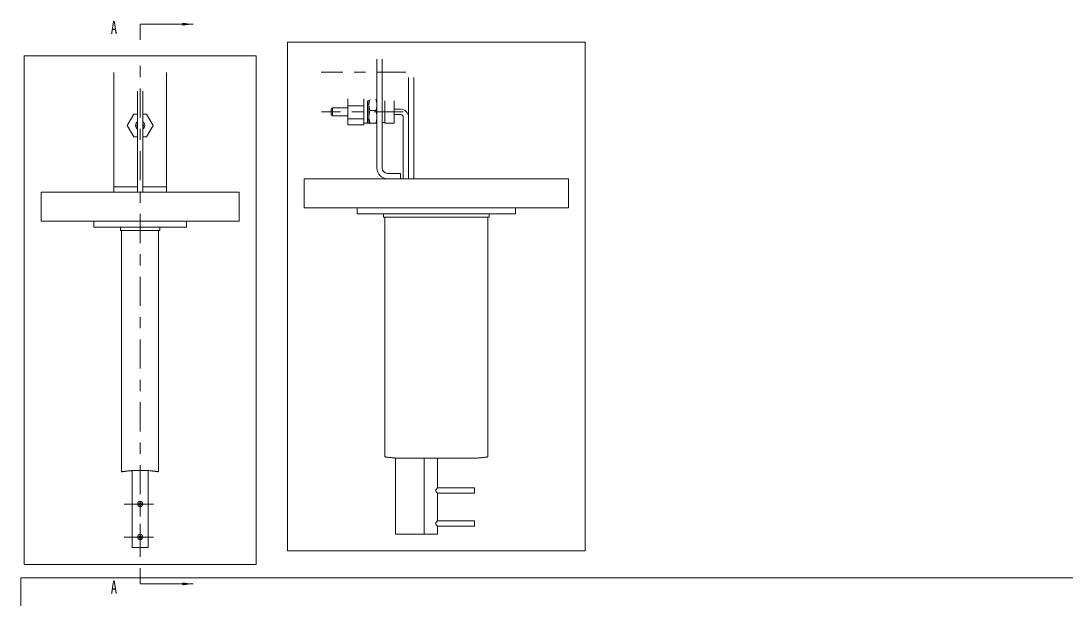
# Model space of a CAD drawing. Header units: millimetres. Extents: x 0 to 1675, y 0 to 1451.
# Drawn here: x 0 to 791, y 824 to 1262 of the extents above; entities that cross this region are included whole.
import ezdxf

# ---------------------------------------------------------------- set-up
doc = ezdxf.new("R2010")
doc.units = ezdxf.units.MM
doc.linetypes.add('CENTER', pattern=[47.5, 22, -8.5, 8.5, -8.5])
doc.layers.get('0').update_dxf_attribs({"lineweight": 18})
for name, color, linetype, lineweight in [('1', 7, 'Continuous', 18), ('170', 7, 'Continuous', 18), ('173', 7, 'Continuous', 18)]:
    doc.layers.add(name, color=color, linetype=linetype, lineweight=lineweight)
doc.styles.add('Arial', font='')
doc.styles.get('Arial').set_extended_font_data('宋体')

# ---------------------------------------------------------------- blocks, each defined once
blk = doc.blocks.new('ASSORTED_DRAFT3')
at = {"lineweight": 18}
blk.add_hatch(color=3, dxfattribs=at).paths.add_polyline_path([(65.128263, 629.511449), (61.128265, 628.984839), (61.128261, 630.038059)], flags=0)
blk = doc.blocks.new('ASSORTED_DRAFT4')
at = {"lineweight": 18}
blk.add_hatch(color=3, dxfattribs=at).paths.add_polyline_path([(65.128263, 417.74144), (61.128265, 417.21483), (61.128261, 418.26805)], flags=0)

msp = doc.modelspace()

# ---------------------------------------------------------------- linework, layer by layer
at = {"layer": '1', "color": 7, "linetype": 'Continuous', "lineweight": 18}
for p, q in [((269.41489, 1232.62263), (269.41489, 1150.12263)), ((273.41489, 1150.12263), (273.41489, 1232.62263)), ((70.25653, 1139.91152), (70.25653, 1222.41152)), ((110.25653, 1139.91152), (110.25653, 1222.41152)), ((293.41489, 1218.62263), (293.41489, 1142.11946)), ((297.41489, 1142.11946), (297.41489, 1218.62263)), ((88.25653, 1208.41152), (88.25653, 1131.90834)), ((92.25653, 1131.90834), (92.25653, 1208.41152)), ((247.43219, 1202.43412), (247.43219, 1197.30256)), ((259.43219, 1202.43412), (259.43219, 1199.86834)), ((235.93219, 1195.62263), (234.93219, 1194.62263)), ((234.93219, 1194.62263), (234.93219, 1194.22468)), ((235.93219, 1195.62263), (235.93219, 1195.0257)), ((247.43208, 1195.62263), (235.93219, 1195.62263)), ((235.93219, 1195.0257), (235.93219, 1189.62263)), ((247.43219, 1197.30256), (247.43219, 1187.49107)), ((259.43219, 1197.30256), (247.43219, 1197.30256)), ((259.43219, 1199.86834), (259.43219, 1197.30256)), ((259.43219, 1197.30256), (259.43219, 1192.39682)), ((262.43219, 1201.12263), (262.43219, 1184.12263)), ((263.41484, 1198.62263), (262.43227, 1198.62263)), ((263.41489, 1201.62263), (263.41489, 1197.90698)), ((263.41489, 1197.90698), (263.41489, 1188.95555)), ((275.41489, 1201.12263), (275.41489, 1192.62263)), ((282.41489, 1201.12263), (282.41489, 1192.62263)), ((287.41489, 1194.62263), (282.41489, 1194.62263)), ((85.34905, 1190.91152), (80.44157, 1182.41152)), ((88.25657, 1190.91152), (85.34905, 1190.91152)), ((95.164, 1190.91152), (92.25648, 1190.91152)), ((100.07148, 1182.41152), (95.164, 1190.91152)), ((234.93219, 1194.22468), (234.93219, 1190.62263)), ((234.93219, 1190.62263), (235.93219, 1189.62263)), ((235.93219, 1189.62263), (247.43208, 1189.62263)), ((247.43219, 1187.49107), (247.43219, 1182.81114)), ((259.43219, 1187.49107), (247.43219, 1187.49107)), ((259.43219, 1192.39682), (259.43219, 1187.49107)), ((259.43219, 1187.49107), (259.43219, 1185.15111)), ((262.43227, 1186.62263), (263.41484, 1186.62263)), ((263.41489, 1188.95555), (263.41489, 1183.6712)), ((264.21874, 1193.70081), (268.61105, 1193.70081)), ((282.41489, 1192.62263), (275.41489, 1192.62263)), ((275.41489, 1192.62263), (275.41489, 1184.12263)), ((282.41489, 1192.62263), (282.41489, 1184.12263)), ((282.41489, 1190.62263), (287.41489, 1190.62263)), ((289.41489, 1188.62263), (289.41489, 1142.12074)), ((80.44157, 1182.41152), (85.34905, 1173.91152)), ((95.164, 1173.91152), (100.07148, 1182.41152)), ((259.43219, 1182.81114), (247.43219, 1182.81114)), ((259.43219, 1185.15111), (259.43219, 1182.81114)), ((259.43219, 1184.12263), (262.43219, 1184.12263)), ((264.21874, 1184.21029), (268.61105, 1184.21029)), ((269.3867, 1183.5738), (269.41489, 1183.62263)), ((273.41489, 1184.62263), (275.41489, 1184.62263)), ((282.41489, 1184.12263), (275.41489, 1184.12263)), ((85.34905, 1173.91152), (88.25657, 1173.91152)), ((92.25648, 1173.91152), (95.164, 1173.91152)), ((70.25653, 1135.91152), (70.25653, 1139.91152)), ((110.25653, 1135.91152), (110.25653, 1139.91152)), ((289.41489, 1142.12263), (214.41489, 1142.12263)), ((214.41489, 1142.12263), (214.41489, 1120.12263)), ((287.41489, 1146.12263), (277.41489, 1146.12263)), ((287.41489, 1142.12263), (287.41489, 1146.12263)), ((289.41489, 1142.12263), (339.41489, 1142.12263)), ((414.41489, 1142.12263), (339.41489, 1142.12263)), ((414.41489, 1120.12263), (414.41489, 1142.12263)), ((15.25653, 1131.91152), (165.25653, 1131.91152)), ((15.25653, 1109.91152), (15.25653, 1131.91152)), ((70.25653, 1131.91152), (70.25653, 1135.91152)), ((70.25653, 1135.91152), (88.25715, 1135.91152)), ((92.25653, 1135.91152), (110.25653, 1135.91152)), ((110.25653, 1131.91152), (110.25653, 1135.91152)), ((165.25653, 1109.91152), (165.25653, 1131.91152)), ((289.41489, 1120.12263), (214.41489, 1120.12263)), ((254.41489, 1120.12263), (254.41489, 1115.62263)), ((289.41489, 1115.62263), (254.41489, 1115.62263)), ((274.41489, 1115.62298), (274.41489, 1113.12263)), ((289.41489, 1120.12263), (339.41489, 1120.12263)), ((289.41489, 1115.62263), (339.41489, 1115.62263)), ((414.41489, 1120.12263), (339.41489, 1120.12263)), ((374.41489, 1115.62263), (339.41489, 1115.62263)), ((354.41489, 1113.12263), (354.41489, 1115.62298)), ((374.41489, 1115.62263), (374.41489, 1120.12263)), ((15.25653, 1109.91152), (165.25653, 1109.91152)), ((55.25653, 1105.41152), (55.25653, 1109.91152)), ((125.25653, 1105.41152), (125.25653, 1109.91152)), ((274.41489, 1113.12263), (289.41489, 1113.12263)), ((275.41489, 1113.12263), (275.41489, 931.61544)), ((289.41489, 1113.12263), (339.41489, 1113.12263)), ((339.41489, 1113.12263), (354.41489, 1113.12263)), ((353.41489, 931.61544), (353.41489, 1113.12263)), ((55.25653, 1105.41152), (125.25653, 1105.41152)), ((75.25653, 1102.91152), (75.25653, 1105.41186)), ((75.25653, 1102.91152), (105.25653, 1102.91152)), ((76.25653, 1102.91152), (76.25653, 920.32209)), ((104.25653, 1102.91152), (104.25653, 920.32209)), ((105.25653, 1102.91152), (105.25653, 1105.41186)), ((283.41489, 930.73599), (283.41489, 873.12263)), ((289.41489, 930.5332), (339.41489, 930.5332)), ((305.28026, 930.53261), (305.28026, 873.12263)), ((315.41489, 908.12263), (315.41489, 930.53319)), ((84.25653, 921.2124), (84.25653, 862.91152)), ((96.25653, 921.2124), (96.25653, 862.91152)), ((314.26013, 906.96787), (315.41489, 908.12263)), ((315.41489, 904.12263), (314.26013, 905.2774)), ((315.41489, 883.12263), (315.41489, 904.12263)), ((343.41489, 908.12263), (315.41508, 908.12263)), ((315.41508, 904.12263), (343.41489, 904.12263)), ((343.41489, 906.12263), (343.41489, 908.12263)), ((343.41489, 904.12263), (343.41489, 906.12263)), ((315.41489, 883.12263), (314.26013, 881.96787)), ((314.26013, 880.2774), (315.41489, 879.12263)), ((315.41489, 873.12263), (315.41489, 879.12263)), ((343.41489, 883.12263), (315.41514, 883.12263)), ((315.41514, 879.12263), (343.41489, 879.12263)), ((343.41489, 883.12263), (343.41489, 881.12263)), ((343.41489, 881.12263), (343.41489, 879.12263)), ((283.41489, 873.12263), (289.41489, 873.12263)), ((289.41489, 873.12263), (305.28026, 873.12263)), ((305.28026, 873.12263), (314.26013, 873.12263)), ((315.41489, 873.12263), (314.26013, 873.12263)), ((84.25653, 862.91152), (88.44391, 862.91152)), ((88.44391, 862.91152), (92.06914, 862.91152)), ((92.06914, 862.91152), (96.25653, 862.91152))]:
    msp.add_line(p, q, dxfattribs=at)
for centre, radius in [((90.25653, 895.91152), 2), ((90.25653, 895.91152), 1), ((90.25653, 870.91152), 2), ((90.25653, 870.91152), 1)]:
    msp.add_circle(centre, radius, dxfattribs=at)
for centre, radius, start, end in [((287.41489, 1188.62263), 6, 0, 90), ((287.41489, 1188.62263), 2, 0, 90), ((90.25653, 1182.41152), 3.5, 124.846875, 180), ((90.25653, 1182.41152), 3.5, 180, 235.153125), ((90.25653, 1182.41152), 2.5, 143.128125, 180), ((90.25653, 1182.41152), 2.5, 180, 216.871875), ((90.25653, 1182.41152), 2.5, 323.13375, 36.86625), ((90.25653, 1182.41152), 3.5, 304.8525, 55.1475), ((277.41489, 1150.12263), 8, 180, 270), ((277.41489, 1150.12263), 4, 180, 270)]:
    msp.add_arc(centre, radius, start, end, dxfattribs=at)
for centre in [(318.1473, 906.12263), (318.1473, 881.12263)]:
    msp.add_ellipse(centre, major_axis=(-4.28901, 0), ratio=0.466308, start_param=5.846852994, end_param=6.71951762, dxfattribs=at)
for points, knots in [([(264.21874, 1202.11315), (263.97336, 1201.42508), (263.7712, 1200.73198), (263.56143, 1199.68146), (263.50712, 1199.32947), (263.43384, 1198.62139), (263.41489, 1198.26528), (263.41489, 1197.90698)], [0, 0, 0, 0, 2.151586105, 2.151586105, 3.227379158, 3.227379158, 4.303172211, 4.303172211, 4.303172211, 4.303172211]), ([(263.41489, 1197.90698), (263.41489, 1197.81774), (263.41606, 1197.72836), (263.41959, 1197.59409), (263.42106, 1197.54932), (263.42457, 1197.45989), (263.43482, 1197.23652), (263.45228, 1197.01412), (263.50742, 1196.48213), (263.56188, 1196.12985), (263.77191, 1195.07925), (263.97397, 1194.38716), (264.21874, 1193.70081)], [0, 0, 0, 0, 0.268954823, 0.268954823, 0.403432235, 0.403432235, 0.537909646, 1.075819293, 1.075819293, 2.151638586, 2.151638586, 4.303277172, 4.303277172, 4.303277172, 4.303277172]), ([(269.41489, 1197.90698), (269.41489, 1197.99622), (269.41372, 1198.0856), (269.4102, 1198.21987), (269.40873, 1198.26464), (269.40522, 1198.35407), (269.39497, 1198.57744), (269.37751, 1198.79984), (269.32237, 1199.33183), (269.26791, 1199.68411), (269.05787, 1200.73471), (268.85581, 1201.4268), (268.61105, 1202.11315)], [0, 0, 0, 0, 0.268954823, 0.268954823, 0.403432235, 0.403432235, 0.537909646, 1.075819293, 1.075819293, 2.151638586, 2.151638586, 4.303277172, 4.303277172, 4.303277172, 4.303277172]), ([(268.61105, 1193.70081), (268.85643, 1194.38888), (269.05858, 1195.08198), (269.26836, 1196.1325), (269.32267, 1196.48449), (269.39595, 1197.19258), (269.41489, 1197.54868), (269.41489, 1197.90698)], [0, 0, 0, 0, 2.151586105, 2.151586105, 3.227379158, 3.227379158, 4.303172211, 4.303172211, 4.303172211, 4.303172211]), ([(264.21874, 1193.70081), (263.97336, 1192.92455), (263.7712, 1192.14261), (263.56143, 1190.95745), (263.50712, 1190.56035), (263.43384, 1189.76151), (263.41489, 1189.35977), (263.41489, 1188.95555)], [0, 0, 0, 0, 2.415789008, 2.415789008, 3.623683512, 3.623683512, 4.831578016, 4.831578016, 4.831578016, 4.831578016]), ([(263.41489, 1188.95555), (263.41489, 1188.85487), (263.41606, 1188.75404), (263.41959, 1188.60256), (263.42106, 1188.55204), (263.42457, 1188.45116), (263.43482, 1188.19916), (263.45228, 1187.94826), (263.50742, 1187.34808), (263.56188, 1186.95065), (263.77191, 1185.7654), (263.97397, 1184.98461), (264.21874, 1184.21029)], [0, 0, 0, 0, 0.301979449, 0.301979449, 0.452969174, 0.452969174, 0.603958898, 1.207917797, 1.207917797, 2.415835593, 2.415835593, 4.831671187, 4.831671187, 4.831671187, 4.831671187]), ([(269.41489, 1188.95555), (269.41489, 1189.05623), (269.41372, 1189.15706), (269.4102, 1189.30854), (269.40873, 1189.35905), (269.40522, 1189.45994), (269.39497, 1189.71193), (269.37751, 1189.96284), (269.32237, 1190.56301), (269.26791, 1190.96045), (269.05787, 1192.1457), (268.85581, 1192.92648), (268.61105, 1193.70081)], [0, 0, 0, 0, 0.301979449, 0.301979449, 0.452969174, 0.452969174, 0.603958898, 1.207917797, 1.207917797, 2.415835593, 2.415835593, 4.831671187, 4.831671187, 4.831671187, 4.831671187]), ([(268.61105, 1184.21029), (268.85643, 1184.98655), (269.05858, 1185.76848), (269.26836, 1186.95364), (269.32267, 1187.35074), (269.39595, 1188.14958), (269.41489, 1188.55132), (269.41489, 1188.95555)], [0, 0, 0, 0, 2.415789008, 2.415789008, 3.623683512, 3.623683512, 4.831578016, 4.831578016, 4.831578016, 4.831578016]), ([(263.41489, 1183.6712), (263.41489, 1183.71678), (263.43356, 1183.7625), (263.4753, 1183.8141), (263.48022, 1183.81984), (263.49062, 1183.83129), (263.50705, 1183.84846), (263.55104, 1183.88834), (263.59812, 1183.92227), (263.70377, 1183.98979), (263.78954, 1184.03438), (263.9864, 1184.12283), (264.09747, 1184.1667), (264.21874, 1184.21029)], [0, 0, 0, 0, 0.251844261, 0.251844261, 0.283324794, 0.283324794, 0.314805327, 0.377766392, 0.503688523, 0.503688523, 0.755532784, 0.755532784, 1.007377046, 1.007377046, 1.007377046, 1.007377046]), ([(269.41489, 1183.6712), (269.41489, 1183.71678), (269.39623, 1183.7625), (269.35449, 1183.8141), (269.34957, 1183.81984), (269.33917, 1183.83129), (269.32274, 1183.84846), (269.27875, 1183.88834), (269.23167, 1183.92227), (269.12602, 1183.98979), (269.04025, 1184.03438), (268.84339, 1184.12283), (268.73232, 1184.1667), (268.61105, 1184.21029)], [0, 0, 0, 0, 0.251844261, 0.251844261, 0.283324794, 0.283324794, 0.314805327, 0.377766392, 0.503688523, 0.503688523, 0.755532784, 0.755532784, 1.007377046, 1.007377046, 1.007377046, 1.007377046]), ([(275.41489, 931.62263), (275.41488, 931.62264), (275.43688, 931.61922), (275.49287, 931.6106), (275.5056, 931.60865), (275.53382, 931.60431), (275.58032, 931.59718), (275.63921, 931.58819), (275.7732, 931.56786), (275.88413, 931.55114), (276.14874, 931.51192), (276.30241, 931.48943), (276.56557, 931.45174), (276.65874, 931.43852), (276.78215, 931.42123), (276.80717, 931.41773), (276.85775, 931.41068), (276.93451, 931.40001), (277.01391, 931.38908), (277.28436, 931.35209), (277.51924, 931.32071), (278.02526, 931.25537), (278.29639, 931.22141), (278.7305, 931.16921), (278.87978, 931.1516), (279.11067, 931.12497), (279.22785, 931.11161), (279.34768, 931.09817), (279.42816, 931.0892), (279.46871, 931.08471), (279.83531, 931.04434), (280.17466, 931.00872), (280.87947, 930.93901), (281.24493, 930.9049), (282.00197, 930.83918), (282.39353, 930.80756), (282.89976, 930.7702), (283.00184, 930.76284), (283.20772, 930.74835), (283.31161, 930.74121), (283.62421, 930.72028), (283.83425, 930.70695), (284.46926, 930.66888), (284.89908, 930.64611), (285.77148, 930.60635), (286.21407, 930.58935), (286.88768, 930.56863), (287.11384, 930.56252), (287.45556, 930.5546), (287.56988, 930.55216), (287.74199, 930.54883), (287.79949, 930.54778), (287.9145, 930.54577), (287.97203, 930.54483), (288.48998, 930.5368), (288.95175, 930.5332), (289.41489, 930.5332)], [0, 0, 0, 0, 0.872330246, 0.872330246, 1.092060786, 1.092060786, 1.311791327, 1.751252407, 1.751252407, 2.630174569, 2.630174569, 3.509096731, 3.509096731, 3.948557812, 3.948557812, 4.058423082, 4.058423082, 4.168288353, 4.388018893, 4.388018893, 5.266941055, 5.266941055, 6.145863217, 6.145863217, 6.585324298, 6.585324298, 6.805054838, 6.914920108, 6.914920108, 7.024785379, 7.024785379, 7.90370754, 7.90370754, 8.782629702, 8.782629702, 9.661551864, 9.661551864, 9.881282404, 9.881282404, 10.101012945, 10.101012945, 10.540474026, 10.540474026, 11.419396188, 11.419396188, 12.29831835, 12.29831835, 12.73777943, 12.73777943, 12.957509971, 12.957509971, 13.067375241, 13.067375241, 13.177240511, 13.177240511, 14.056162673, 14.056162673, 14.056162673, 14.056162673]), ([(339.41489, 930.5332), (339.87804, 930.5332), (340.33721, 930.5368), (341.24791, 930.55083), (341.69944, 930.56127), (342.59489, 930.58862), (343.03883, 930.60554), (343.5889, 930.63051), (343.75356, 930.63829), (343.91767, 930.6465), (344.02695, 930.65206), (344.08151, 930.65489), (344.35327, 930.66922), (344.56784, 930.68132), (345.2033, 930.71938), (345.61591, 930.74708), (346.41955, 930.80627), (346.81058, 930.83775), (347.38082, 930.88716), (347.56818, 930.90399), (347.84507, 930.9297), (347.93667, 930.93835), (348.07304, 930.95142), (348.11834, 930.9558), (348.20838, 930.96457), (348.61111, 931.00409), (348.99227, 931.04412), (349.63686, 931.11506), (349.94264, 931.15041), (350.52124, 931.21991), (350.79406, 931.25404), (351.11392, 931.29532), (351.17683, 931.3035), (351.3005, 931.31972), (351.36101, 931.32771), (351.53857, 931.35134), (351.65167, 931.36662), (351.97542, 931.4109), (352.17057, 931.43834), (352.51999, 931.48836), (352.67426, 931.51093), (352.87452, 931.54059), (352.93606, 931.54978), (353.00637, 931.56034), (353.0201, 931.5624), (353.04689, 931.56643), (353.05996, 931.56841), (353.09807, 931.57416), (353.12203, 931.57779), (353.23467, 931.59489), (353.30192, 931.60522), (353.39186, 931.61906), (353.41454, 931.62258), (353.41489, 931.62263), (353.41489, 931.62263), (353.4149, 931.62263)], [0, 0, 0, 0, 0.878153381, 0.878153381, 1.756306762, 1.756306762, 2.634460143, 2.634460143, 2.853998488, 2.963767661, 2.963767661, 3.073536833, 3.073536833, 3.512613524, 3.512613524, 4.390766905, 4.390766905, 5.268920286, 5.268920286, 5.707996976, 5.707996976, 5.927535322, 5.927535322, 6.037304494, 6.037304494, 6.147073667, 7.025227048, 7.025227048, 7.903380429, 7.903380429, 8.78153381, 8.78153381, 9.001072155, 9.001072155, 9.2206105, 9.2206105, 9.659687191, 9.659687191, 10.537840572, 10.537840572, 11.415993953, 11.415993953, 11.855070643, 11.855070643, 11.964839816, 11.964839816, 12.074608989, 12.074608989, 12.294147334, 12.294147334, 13.172300715, 13.172300715, 14.050454096, 14.050454096, 14.056162093, 14.056162093, 14.056162093, 14.056162093]), ([(76.25652, 920.32208), (76.25654, 920.32209), (76.27945, 920.32568), (76.3695, 920.33971), (76.43664, 920.35015), (76.61483, 920.3775), (76.72587, 920.39442), (76.89274, 920.41939), (76.9449, 920.42717), (77.00027, 920.43538), (77.03789, 920.44094), (77.05706, 920.44377), (77.1544, 920.4581), (77.23732, 920.4702), (77.50095, 920.50826), (77.69647, 920.53597), (78.1263, 920.59515), (78.36061, 920.62664), (78.74148, 920.67604), (78.87334, 920.69287), (79.07863, 920.71858), (79.1483, 920.72723), (79.25471, 920.74031), (79.29052, 920.74468), (79.36258, 920.75345), (79.68905, 920.79297), (80.0349, 920.833), (80.67951, 920.90394), (81.0167, 920.93929), (81.7209, 921.00879), (82.08791, 921.04293), (82.56588, 921.0842), (82.66243, 921.09239), (82.8575, 921.1086), (82.9556, 921.1166), (83.25157, 921.14022), (83.45111, 921.1555), (84.05632, 921.19978), (84.46856, 921.22723), (85.31039, 921.27724), (85.73998, 921.29981), (86.39763, 921.32947), (86.61906, 921.33866), (86.89867, 921.34922), (86.95473, 921.35128), (87.06714, 921.35532), (87.12353, 921.35729), (87.29273, 921.36304), (87.40562, 921.36667), (87.97047, 921.38377), (88.42371, 921.3941), (89.33284, 921.40794), (89.78872, 921.41146), (90.70315, 921.41157), (91.16169, 921.40816), (91.73658, 921.39949), (91.85177, 921.39753), (92.0811, 921.39319), (92.42389, 921.38606), (92.76308, 921.37708), (93.43676, 921.35674), (93.8796, 921.34002), (94.75289, 921.30081), (95.18335, 921.27831), (95.81958, 921.24062), (96.03008, 921.22741), (96.29119, 921.21011), (96.34327, 921.20661), (96.44696, 921.19956), (96.60185, 921.1889), (96.75488, 921.17796), (97.26087, 921.14097), (97.65254, 921.1096), (98.41028, 921.04426), (98.77635, 921.01029), (99.30616, 920.95809), (99.47954, 920.94049), (99.73471, 920.91386), (99.86108, 920.90049), (99.98558, 920.88705), (100.06817, 920.87808), (100.10928, 920.87359), (100.47632, 920.83322), (100.78392, 920.79761), (101.36303, 920.72789), (101.63454, 920.69379), (102.14165, 920.62807), (102.37724, 920.59645), (102.64871, 920.55909), (102.70185, 920.55172), (102.8058, 920.53723), (102.85665, 920.53009), (103.0049, 920.50917), (103.09821, 920.49583), (103.3619, 920.45777), (103.51606, 920.43499), (103.78182, 920.39523), (103.89341, 920.37824), (104.02844, 920.35751), (104.06805, 920.3514), (104.11922, 920.34348), (104.1349, 920.34105), (104.15634, 920.33772), (104.16314, 920.33666), (104.17601, 920.33466), (104.1821, 920.33371), (104.23357, 920.32569), (104.25652, 920.32209), (104.25652, 920.32209)], [0, 0, 0, 0, 0.878545575, 0.878545575, 1.75709115, 1.75709115, 2.635636724, 2.635636724, 2.855273118, 2.965091315, 2.965091315, 3.074909512, 3.074909512, 3.514182299, 3.514182299, 4.392727874, 4.392727874, 5.271273449, 5.271273449, 5.710546236, 5.710546236, 5.93018263, 5.93018263, 6.040000827, 6.040000827, 6.149819023, 7.028364598, 7.028364598, 7.906910173, 7.906910173, 8.785455748, 8.785455748, 9.005092141, 9.005092141, 9.224728535, 9.224728535, 9.664001322, 9.664001322, 10.542546897, 10.542546897, 11.421092472, 11.421092472, 11.860365259, 11.860365259, 11.970183456, 11.970183456, 12.080001653, 12.080001653, 12.299638047, 12.299638047, 13.178183622, 13.178183622, 14.056729196, 14.056729196, 14.935274771, 14.935274771, 15.154911165, 15.154911165, 15.374547558, 15.813820346, 15.813820346, 16.692365921, 16.692365921, 17.570911495, 17.570911495, 18.010184283, 18.010184283, 18.12000248, 18.12000248, 18.229820676, 18.44945707, 18.44945707, 19.328002645, 19.328002645, 20.20654822, 20.20654822, 20.645821007, 20.645821007, 20.865457401, 20.975275598, 20.975275598, 21.085093795, 21.085093795, 21.963639369, 21.963639369, 22.842184944, 22.842184944, 23.720730519, 23.720730519, 23.940366913, 23.940366913, 24.160003306, 24.160003306, 24.599276094, 24.599276094, 25.477821668, 25.477821668, 26.356367243, 26.356367243, 26.795640031, 26.795640031, 27.015276424, 27.015276424, 27.125094621, 27.125094621, 27.234912818, 27.234912818, 28.112863447, 28.112863447, 28.112863447, 28.112863447])]:
    msp.add_open_spline(points, degree=3, knots=knots, dxfattribs=at)
msp.add_open_spline([(263.41489, 1183.6712), (263.41489, 1183.6389), (263.42427, 1183.60667), (263.44269, 1183.57451)], degree=3, dxfattribs=at)
at = {"layer": '170', "color": 3, "linetype": 'Continuous', "lineweight": 18}
for p, q in [((130.25653, 1259.0229), (90.25653, 1259.0229)), ((130.25653, 835.48288), (90.25653, 835.48288))]:
    msp.add_line(p, q, dxfattribs=at)
at = {"layer": '170', "color": 1, "linetype": 'CENTER', "lineweight": 18}
for p, q in [((90.25653, 855.91152), (90.25653, 1229.21152)), ((291.23219, 1222.62263), (227.13219, 1222.62263)), ((289.43219, 1192.62263), (227.53219, 1192.62263)), ((90.25653, 858.91152), (90.25653, 907.91152)), ((78.25653, 895.91152), (102.25653, 895.91152)), ((78.25653, 870.91152), (102.25653, 870.91152))]:
    msp.add_line(p, q, dxfattribs=at)
at = {"layer": '170', "color": 3, "linetype": 'Continuous', "lineweight": 13}
for p, q in [((0, 840), (0, 0)), ((1188, 840), (0, 840))]:
    msp.add_line(p, q, dxfattribs=at)
at = {"layer": '170', "color": 3, "linetype": 'Continuous', "lineweight": 35, "const_width": 0.72}
for points in [[(90.25653, 1259.0229), (90.25653, 1247.0229)], [(90.25653, 835.48288), (90.25653, 847.48288)]]:
    msp.add_lwpolyline(points, dxfattribs=at)
at = {"layer": '173', "color": 35, "linetype": 'Continuous', "lineweight": 18}
for p, q in [((201.71489, 860.42263), (201.71489, 1245.35224)), ((427.11489, 1245.35224), (201.71489, 1245.35224)), ((427.11489, 1245.35224), (427.11489, 860.42263)), ((2.55653, 850.21152), (2.55653, 1235.14112)), ((177.95653, 1235.14112), (2.55653, 1235.14112)), ((177.95653, 1235.14112), (177.95653, 850.21152)), ((201.71489, 860.42263), (427.11489, 860.42263)), ((2.55653, 850.21152), (177.95653, 850.21152))]:
    msp.add_line(p, q, dxfattribs=at)

# ---------------------------------------------------------------- block references
at = {"layer": '170', "color": 3, "linetype": 'Continuous', "lineweight": 18, "xscale": 2, "yscale": 2, "zscale": 2}
for name in ['ASSORTED_DRAFT3', 'ASSORTED_DRAFT4']:
    msp.add_blockref(name, (0, 0), dxfattribs=at)

# ---------------------------------------------------------------- texts
at = {"layer": '170', "color": 4, "linetype": 'Continuous', "lineweight": 13, "char_height": 10, "width": 9.4636872, "attachment_point": 7, "line_spacing_factor": 1.047437, "style": 'Arial'}
for insert in [(68.02527, 1251.51251), (68.02527, 827.97249)]:
    msp.add_mtext('{\\W0.7;A}', dxfattribs=dict(at, insert=insert))

doc.saveas('drawing.dxf')
